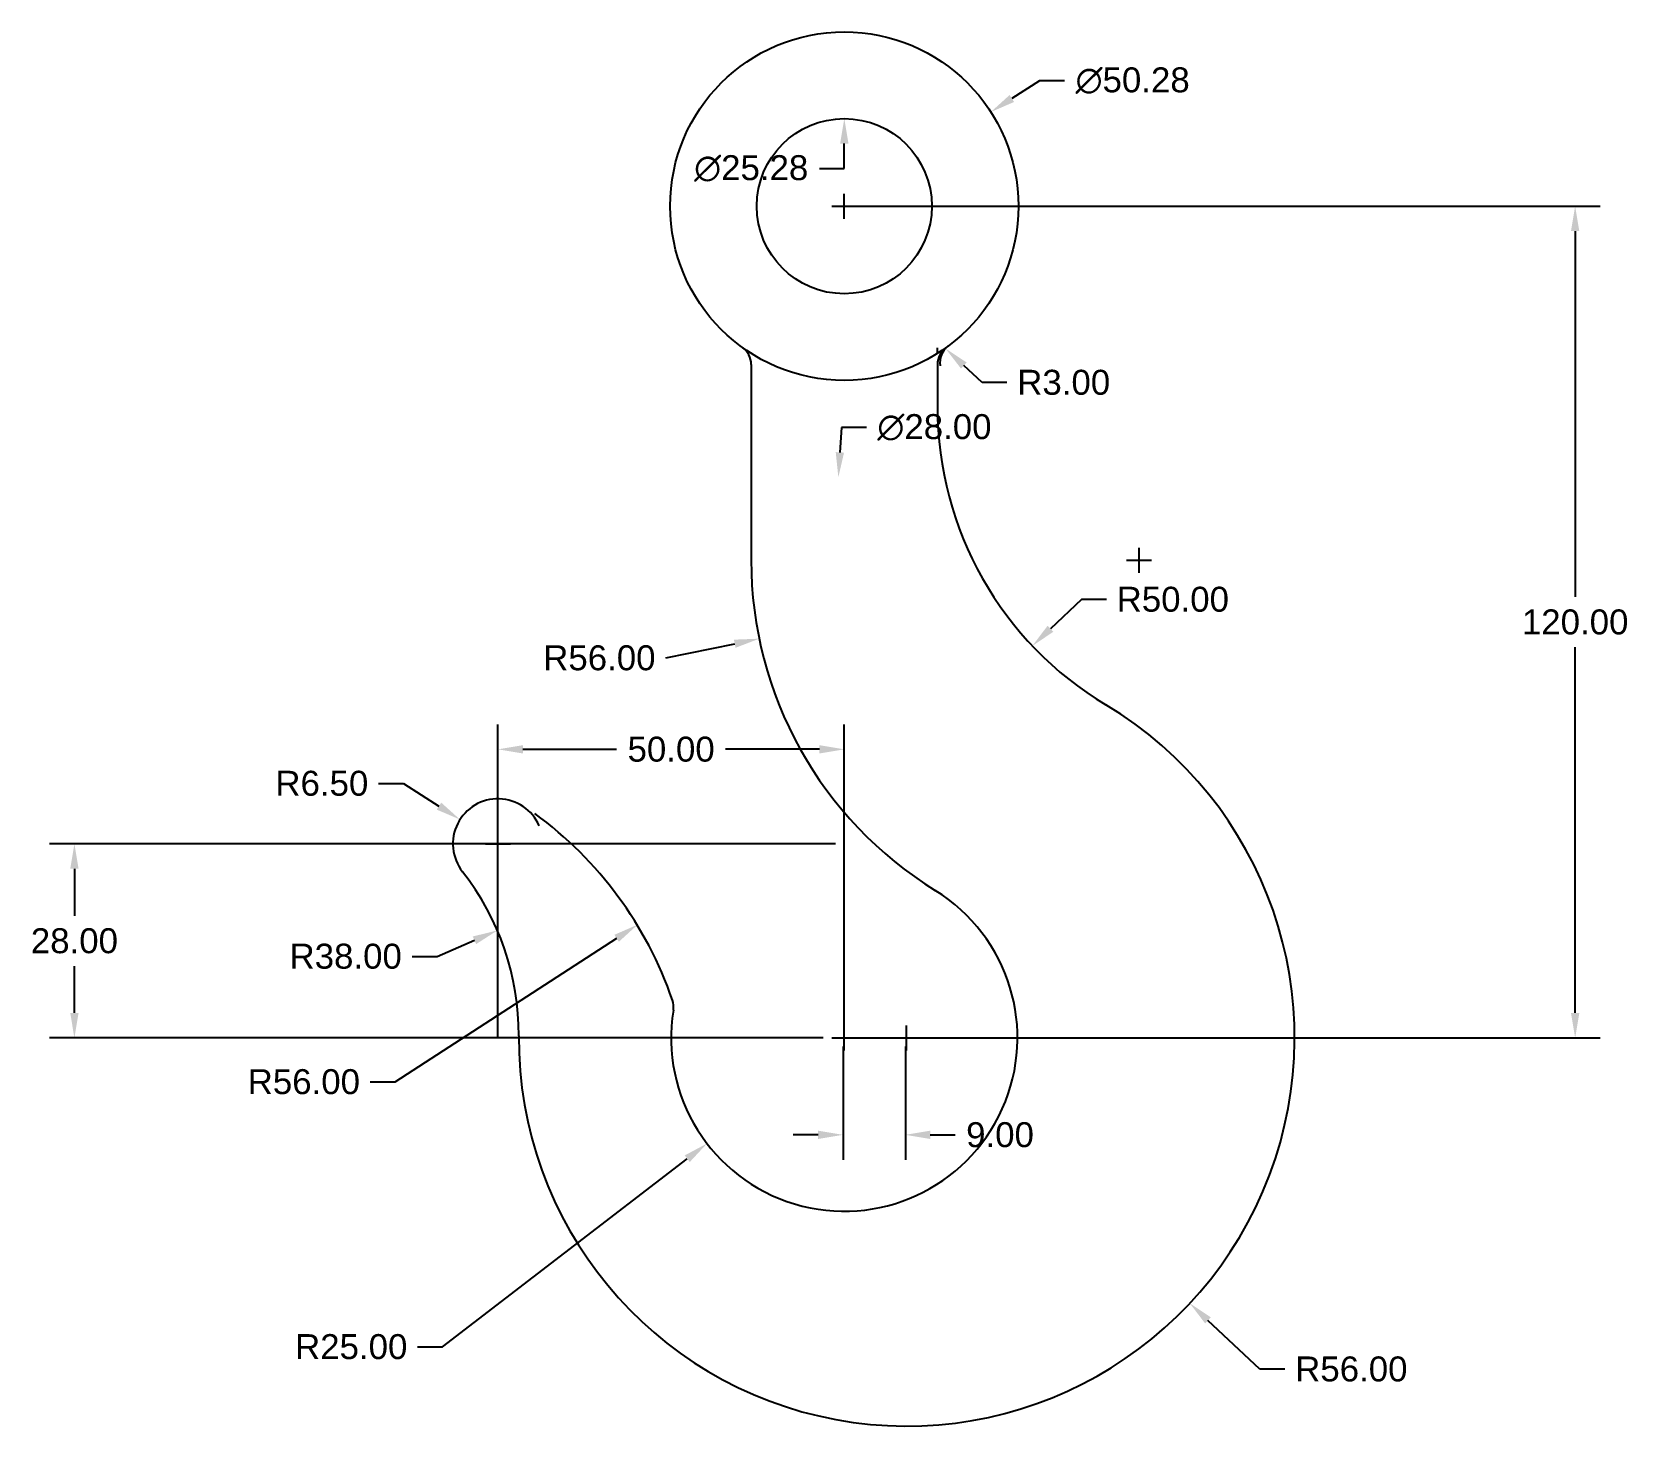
# Model space of a CAD drawing. Header units: millimetres. Extents: x 17 to 94363, y 5 to 2284.
# Drawn here: x 94132.5 to 94362.8, y 1251.2 to 1452.4 of the extents above; entities outside this region: 4.
import ezdxf

# ---------------------------------------------------------------- set-up
doc = ezdxf.new("R2010")
doc.units = ezdxf.units.MM
doc.header["$MEASUREMENT"] = 0
doc.styles.get("Standard").update_dxf_attribs({"font": 'arial.ttf'})
doc.dimstyles.get("Standard").update_dxf_attribs({"dimscale": 20, "dimtxt": 0.18, "dimasz": 0.18, "dimexe": 0.18, "dimexo": 0.0625, "dimgap": 0.09, "dimtad": 0, "dimtih": 1, "dimtoh": 1, "dimzin": 0, "dimdsep": 46, "dimtxsty": 'Standard', "dimcen": 0.09, "dimadec": 0, "dimazin": 0, "dimtfac": 1, "dimtofl": 0, "dimtmove": 0, "dimatfit": 3, "dimfxl": 1, "dimtolj": 1, "dimtzin": 0, "dimarcsym": 0})

# ---------------------------------------------------------------- blocks, each defined once
blk = doc.blocks.new('*D2')
at = {"color": 0, "lineweight": -2, "transparency": 16777216}
for p, q in [((94249.82, 1432.68), (94249.82, 1436.28)), ((94246.22, 1432.68), (94249.82, 1432.68))]:
    blk.add_line(p, q, dxfattribs=at)
at = {"color": 0, "transparency": 16777216}
blk.add_solid([(94249.22, 1436.28), (94250.42, 1436.28), (94249.82, 1439.88)], dxfattribs=at)
at = {"layer": 'Defpoints', "color": 0, "transparency": 16777216}
for p in [(94249.82, 1439.88), (94249.82, 1414.6)]:
    blk.add_point(p, dxfattribs=at)
at = {"color": 0, "transparency": 16777216, "insert": (94236.38, 1432.68), "char_height": 3.6, "attachment_point": 5}
blk.add_mtext('\\A1;∅25.28', dxfattribs=at)
blk = doc.blocks.new('*D3')
at = {"color": 0, "lineweight": -2, "transparency": 16777216}
for p, q in [((94278.01, 1445.35), (94274, 1442.77)), ((94281.61, 1445.35), (94278.01, 1445.35)), ((94249.82, 1425.44), (94249.82, 1429.04)), ((94248.02, 1427.24), (94251.62, 1427.24))]:
    blk.add_line(p, q, dxfattribs=at)
at = {"color": 0, "transparency": 16777216}
blk.add_solid([(94273.68, 1443.28), (94274.32, 1442.27), (94270.97, 1440.83)], dxfattribs=at)
at = {"layer": 'Defpoints', "color": 0, "transparency": 16777216}
for p in [(94270.97, 1440.83), (94228.67, 1413.66)]:
    blk.add_point(p, dxfattribs=at)
at = {"color": 0, "transparency": 16777216, "insert": (94291.44, 1445.35), "char_height": 3.6, "attachment_point": 5}
blk.add_mtext('\\A1;∅50.28', dxfattribs=at)
blk = doc.blocks.new('*D4')
at = {"color": 0, "lineweight": -2, "transparency": 16777216}
for p, q in [((94249.4, 1395.32), (94249.18, 1391.72)), ((94253, 1395.32), (94249.4, 1395.32))]:
    blk.add_line(p, q, dxfattribs=at)
at = {"color": 0, "transparency": 16777216}
blk.add_solid([(94248.58, 1391.76), (94249.78, 1391.69), (94248.96, 1388.13)], dxfattribs=at)
at = {"layer": 'Defpoints', "color": 0, "transparency": 16777216}
for p in [(94250.68, 1416.08), (94248.96, 1388.13)]:
    blk.add_point(p, dxfattribs=at)
at = {"color": 0, "transparency": 16777216, "insert": (94262.83, 1395.32), "char_height": 3.6, "attachment_point": 5}
blk.add_mtext('\\A1;∅28.00', dxfattribs=at)
blk = doc.blocks.new('*D5')
at = {"color": 0, "lineweight": -2, "transparency": 16777216}
for p, q in [((94269.7, 1401.81), (94267.06, 1404.26)), ((94273.3, 1401.81), (94269.7, 1401.81))]:
    blk.add_line(p, q, dxfattribs=at)
at = {"color": 0, "transparency": 16777216}
blk.add_solid([(94267.47, 1404.7), (94266.66, 1403.82), (94264.42, 1406.71)], dxfattribs=at)
at = {"layer": 'Defpoints', "color": 0, "transparency": 16777216}
for p in [(94264.42, 1406.71), (94266.62, 1404.67)]:
    blk.add_point(p, dxfattribs=at)
at = {"color": 0, "transparency": 16777216, "insert": (94281.49, 1401.81), "char_height": 3.6, "attachment_point": 5}
blk.add_mtext('\\A1;R3.00', dxfattribs=at)
blk = doc.blocks.new('*D6')
at = {"color": 0, "lineweight": -2, "transparency": 16777216}
for p, q in [((94292.37, 1374.36), (94292.37, 1377.96)), ((94290.57, 1376.16), (94294.17, 1376.16)), ((94224.05, 1362.06), (94234, 1364.12))]:
    blk.add_line(p, q, dxfattribs=at)
at = {"color": 0, "transparency": 16777216}
blk.add_solid([(94233.88, 1364.7), (94234.12, 1363.53), (94237.53, 1364.84)], dxfattribs=at)
at = {"layer": 'Defpoints', "color": 0, "transparency": 16777216}
for p in [(94292.37, 1376.16), (94237.53, 1364.84)]:
    blk.add_point(p, dxfattribs=at)
at = {"color": 0, "transparency": 16777216, "insert": (94214.46, 1362.06), "char_height": 3.6, "attachment_point": 5}
blk.add_mtext('\\A1;R56.00', dxfattribs=at)
blk = doc.blocks.new('*D7')
at = {"color": 0, "lineweight": -2, "transparency": 16777216}
for p, q in [((94284.05, 1370.51), (94279.58, 1366.28)), ((94287.65, 1370.51), (94284.05, 1370.51))]:
    blk.add_line(p, q, dxfattribs=at)
at = {"color": 0, "transparency": 16777216}
blk.add_solid([(94279.17, 1366.72), (94279.99, 1365.84), (94276.97, 1363.8)], dxfattribs=at)
at = {"layer": 'Defpoints', "color": 0, "transparency": 16777216}
for p in [(94313.26, 1398.19), (94276.97, 1363.8)]:
    blk.add_point(p, dxfattribs=at)
at = {"color": 0, "transparency": 16777216, "insert": (94297.24, 1370.51), "char_height": 3.6, "attachment_point": 5}
blk.add_mtext('\\A1;R50.00', dxfattribs=at)
blk = doc.blocks.new('*D8')
at = {"color": 0, "lineweight": -2, "transparency": 16777216}
for p, q in [((94182.6, 1343.96), (94186.2, 1343.96)), ((94186.2, 1343.96), (94191.31, 1340.68)), ((94199.82, 1333.44), (94199.82, 1337.04)), ((94198.02, 1335.24), (94201.62, 1335.24))]:
    blk.add_line(p, q, dxfattribs=at)
at = {"color": 0, "transparency": 16777216}
blk.add_solid([(94191.63, 1341.19), (94190.99, 1340.18), (94194.34, 1338.75)], dxfattribs=at)
at = {"layer": 'Defpoints', "color": 0, "transparency": 16777216}
for p in [(94194.34, 1338.75), (94199.82, 1335.24)]:
    blk.add_point(p, dxfattribs=at)
at = {"color": 0, "transparency": 16777216, "insert": (94174.4, 1343.96), "char_height": 3.6, "attachment_point": 5}
blk.add_mtext('\\A1;R6.50', dxfattribs=at)
blk = doc.blocks.new('*D9')
at = {"color": 0, "lineweight": -2, "transparency": 16777216}
for p, q in [((94191.03, 1319.01), (94196.43, 1321.33)), ((94187.43, 1319.01), (94191.03, 1319.01))]:
    blk.add_line(p, q, dxfattribs=at)
at = {"color": 0, "transparency": 16777216}
blk.add_solid([(94196.19, 1321.88), (94196.67, 1320.78), (94199.74, 1322.75)], dxfattribs=at)
at = {"layer": 'Defpoints', "color": 0, "transparency": 16777216}
for p in [(94199.74, 1322.75), (94164.82, 1307.76)]:
    blk.add_point(p, dxfattribs=at)
at = {"color": 0, "transparency": 16777216, "insert": (94177.84, 1319.01), "char_height": 3.6, "attachment_point": 5}
blk.add_mtext('\\A1;R38.00', dxfattribs=at)
blk = doc.blocks.new('*D10')
at = {"color": 0, "lineweight": -2, "transparency": 16777216}
for p, q in [((94184.99, 1300.91), (94216.96, 1321.62)), ((94181.39, 1300.91), (94184.99, 1300.91))]:
    blk.add_line(p, q, dxfattribs=at)
at = {"color": 0, "transparency": 16777216}
blk.add_solid([(94216.63, 1322.12), (94217.28, 1321.12), (94219.98, 1323.58)], dxfattribs=at)
at = {"layer": 'Defpoints', "color": 0, "transparency": 16777216}
for p in [(94219.98, 1323.58), (94172.98, 1293.13)]:
    blk.add_point(p, dxfattribs=at)
at = {"color": 0, "transparency": 16777216, "insert": (94171.8, 1300.91), "char_height": 3.6, "attachment_point": 5}
blk.add_mtext('\\A1;R56.00', dxfattribs=at)
blk = doc.blocks.new('*D11')
at = {"color": 0, "lineweight": -2, "transparency": 16777216}
for p, q in [((94249.82, 1305.44), (94249.82, 1309.04)), ((94248.02, 1307.24), (94251.62, 1307.24)), ((94191.83, 1262.68), (94227.14, 1289.82)), ((94188.23, 1262.68), (94191.83, 1262.68))]:
    blk.add_line(p, q, dxfattribs=at)
at = {"color": 0, "transparency": 16777216}
blk.add_solid([(94226.78, 1290.29), (94227.51, 1289.34), (94230, 1292.01)], dxfattribs=at)
at = {"layer": 'Defpoints', "color": 0, "transparency": 16777216}
for p in [(94249.82, 1307.24), (94230, 1292.01)]:
    blk.add_point(p, dxfattribs=at)
at = {"color": 0, "transparency": 16777216, "insert": (94178.64, 1262.68), "char_height": 3.6, "attachment_point": 5}
blk.add_mtext('\\A1;R25.00', dxfattribs=at)
blk = doc.blocks.new('*D12')
at = {"color": 0, "lineweight": -2, "transparency": 16777216}
for p, q in [((94258.82, 1305.44), (94258.82, 1309.04)), ((94257.02, 1307.24), (94260.62, 1307.24)), ((94309.82, 1259.46), (94302.31, 1266.49)), ((94313.42, 1259.46), (94309.82, 1259.46))]:
    blk.add_line(p, q, dxfattribs=at)
at = {"color": 0, "transparency": 16777216}
blk.add_solid([(94302.72, 1266.93), (94301.9, 1266.06), (94299.69, 1268.96)], dxfattribs=at)
at = {"layer": 'Defpoints', "color": 0, "transparency": 16777216}
for p in [(94258.82, 1307.24), (94299.69, 1268.96)]:
    blk.add_point(p, dxfattribs=at)
at = {"color": 0, "transparency": 16777216, "insert": (94323.01, 1259.46), "char_height": 3.6, "attachment_point": 5}
blk.add_mtext('\\A1;R56.00', dxfattribs=at)
blk = doc.blocks.new('*D13')
at = {"color": 0, "lineweight": -2, "transparency": 16777216}
for p, q in [((94251.07, 1427.24), (94358.92, 1427.24)), ((94355.32, 1423.64), (94355.32, 1370.88)), ((94355.32, 1310.84), (94355.32, 1363.6)), ((94251.07, 1307.24), (94358.92, 1307.24))]:
    blk.add_line(p, q, dxfattribs=at)
at = {"color": 0, "transparency": 16777216}
for points in [[(94354.72, 1423.64), (94355.92, 1423.64), (94355.32, 1427.24)], [(94354.72, 1310.84), (94355.92, 1310.84), (94355.32, 1307.24)]]:
    blk.add_solid(points, dxfattribs=at)
at = {"layer": 'Defpoints', "color": 0, "transparency": 16777216}
for p in [(94249.82, 1427.24), (94249.82, 1307.24), (94355.32, 1307.24)]:
    blk.add_point(p, dxfattribs=at)
at = {"color": 0, "transparency": 16777216, "insert": (94355.32, 1367.24), "char_height": 3.6, "attachment_point": 5}
blk.add_mtext('\\A1;120.00', dxfattribs=at)
blk = doc.blocks.new('*D14')
at = {"color": 0, "lineweight": -2, "transparency": 16777216}
for p, q in [((94199.82, 1308.49), (94199.82, 1352.48)), ((94249.82, 1308.49), (94249.82, 1352.48)), ((94203.42, 1348.88), (94216.95, 1348.88)), ((94246.22, 1348.88), (94232.69, 1348.88))]:
    blk.add_line(p, q, dxfattribs=at)
at = {"color": 0, "transparency": 16777216}
for points in [[(94203.42, 1349.48), (94203.42, 1348.28), (94199.82, 1348.88)], [(94246.22, 1349.48), (94246.22, 1348.28), (94249.82, 1348.88)]]:
    blk.add_solid(points, dxfattribs=at)
at = {"layer": 'Defpoints', "color": 0, "transparency": 16777216}
for p in [(94249.82, 1348.88), (94199.82, 1307.24), (94249.82, 1307.24)]:
    blk.add_point(p, dxfattribs=at)
at = {"color": 0, "transparency": 16777216, "insert": (94224.82, 1348.88), "char_height": 3.6, "attachment_point": 5}
blk.add_mtext('\\A1;50.00', dxfattribs=at)
blk = doc.blocks.new('*D15')
at = {"color": 0, "lineweight": -2, "transparency": 16777216}
for p, q in [((94248.57, 1335.24), (94135.08, 1335.24)), ((94138.68, 1331.64), (94138.68, 1324.88)), ((94138.68, 1310.84), (94138.68, 1317.6)), ((94246.77, 1307.24), (94135.08, 1307.24))]:
    blk.add_line(p, q, dxfattribs=at)
at = {"color": 0, "transparency": 16777216}
for points in [[(94138.08, 1331.64), (94139.28, 1331.64), (94138.68, 1335.24)], [(94138.08, 1310.84), (94139.28, 1310.84), (94138.68, 1307.24)]]:
    blk.add_solid(points, dxfattribs=at)
at = {"layer": 'Defpoints', "color": 0, "transparency": 16777216}
for p in [(94138.68, 1335.24), (94249.82, 1335.24), (94248.02, 1307.24)]:
    blk.add_point(p, dxfattribs=at)
at = {"color": 0, "transparency": 16777216, "insert": (94138.68, 1321.24), "char_height": 3.6, "attachment_point": 5}
blk.add_mtext('\\A1;28.00', dxfattribs=at)
blk = doc.blocks.new('*D16')
at = {"color": 0, "lineweight": -2, "transparency": 16777216}
for p, q in [((94249.63, 1305.99), (94249.63, 1289.66)), ((94258.63, 1305.99), (94258.63, 1289.66)), ((94246.03, 1293.26), (94242.43, 1293.26)), ((94262.23, 1293.26), (94265.83, 1293.26))]:
    blk.add_line(p, q, dxfattribs=at)
at = {"color": 0, "transparency": 16777216}
for points in [[(94246.03, 1293.86), (94246.03, 1292.66), (94249.63, 1293.26)], [(94262.23, 1293.86), (94262.23, 1292.66), (94258.63, 1293.26)]]:
    blk.add_solid(points, dxfattribs=at)
at = {"layer": 'Defpoints', "color": 0, "transparency": 16777216}
for p in [(94249.63, 1307.24), (94258.63, 1307.24), (94258.63, 1293.26)]:
    blk.add_point(p, dxfattribs=at)
at = {"color": 0, "transparency": 16777216, "insert": (94272.3, 1293.26), "char_height": 3.6, "attachment_point": 5}
blk.add_mtext('\\A1;9.00', dxfattribs=at)

msp = doc.modelspace()

# ---------------------------------------------------------------- linework, layer by layer
for p, q in [((90632.324, 2259.306), (90632.324, 2139.306)), ((94263.265, 1406.001), (94263.265, 1406.788)), ((94236.372, 1404.409), (94236.372, 1376.164)), ((94263.265, 1404.409), (94263.265, 1398.191)), ((94199.819, 1307.243), (94199.819, 1335.243)), ((94249.819, 1307.243), (94258.819, 1307.243))]:
    msp.add_line(p, q)
for centre, radius in [((90632.324, 2259.306), 25), ((90632.324, 2259.306), 12.5), ((94249.819, 1427.243), 25.14), ((94249.819, 1427.243), 12.64), ((29.983, 17.565), 12.5)]:
    msp.add_circle(centre, radius)
for centre, radius, start, end in [((94266.623, 1404.671), 3, 126.66858, 188.69107), ((94233.372, 1404.409), 3, 0, 54.23604), ((94266.265, 1404.409), 3, 125.76396, 180), ((94313.265, 1398.191), 50, 180, 239.09309), ((94292.372, 1376.164), 56, 180, 238.30794), ((94258.819, 1307.243), 56, 179.68525, 59.09309), ((94199.819, 1335.243), 6.5, 23.44139, 218.14177), ((94172.09, 1294.408), 56, 19.07501, 53.80115), ((94164.82, 1307.759), 38, 359.68525, 38.14177), ((94249.819, 1307.243), 25, 170.77993, 58.30794), ((94222.18, 1311.729), 3, 350.77993, 19.07501)]:
    msp.add_arc(centre, radius, start, end)

# ---------------------------------------------------------------- dimensions: what is measured, and where the dimension line sits
for p1, p2, picture, middle in [((94228.666, 1413.656), (94270.971, 1440.829), '*D3', (94291.442, 1445.348)), ((94249.819, 1414.603), (94249.819, 1439.883), '*D2', (94236.382, 1432.683)), ((94250.679, 1416.076), (94248.958, 1388.129), '*D4', (94262.827, 1395.315))]:
    dim = msp.add_diameter_dim_2p(p1=p1, p2=p2, dimstyle='Standard')
    dim.commit()
    dim.dimension.update_dxf_attribs({"geometry": picture, "text_midpoint": middle, "dimtype": 163})
for base, p1, p2, picture, middle in [((94355.321, 1307.243), (94249.819, 1427.243), (94249.819, 1307.243), '*D13', (94355.321, 1367.243)), ((94138.679, 1335.243), (94248.019, 1307.243), (94249.819, 1335.243), '*D15', (94138.679, 1321.243))]:
    dim = msp.add_linear_dim(base=base, p1=p1, p2=p2, angle=90, dimstyle='Standard')
    dim.commit()
    dim.dimension.update_dxf_attribs({"geometry": picture, "text_midpoint": middle})
for center, mpoint, picture, middle in [((94266.623, 1404.671), (94264.424, 1406.712), '*D5', (94281.494, 1401.815)), ((94313.265, 1398.191), (94276.966, 1363.805), '*D7', (94297.237, 1370.512)), ((94292.372, 1376.164), (94237.528, 1364.845), '*D6', (94224.047, 1362.062)), ((94199.819, 1335.243), (94194.343, 1338.745), '*D8', (94174.403, 1343.957)), ((94172.981, 1293.126), (94219.978, 1323.577), '*D10', (94171.797, 1300.905)), ((94164.82, 1307.759), (94199.738, 1322.751), '*D9', (94177.837, 1319.011)), ((94249.819, 1307.243), (94229.996, 1292.009), '*D11', (94178.642, 1262.682)), ((94258.819, 1307.243), (94299.686, 1268.956), '*D12', (94323.008, 1259.463))]:
    dim = msp.add_radius_dim(center=center, mpoint=mpoint, dimstyle='Standard')
    dim.commit()
    dim.dimension.update_dxf_attribs({"geometry": picture, "text_midpoint": middle, "dimtype": 164})
for base, p1, p2, picture, middle in [((94249.819, 1348.883), (94199.819, 1307.243), (94249.819, 1307.243), '*D14', (94224.819, 1348.883)), ((94258.629, 1293.261), (94249.629, 1307.243), (94258.629, 1307.243), '*D16', (94272.299, 1293.261))]:
    dim = msp.add_linear_dim(base=base, p1=p1, p2=p2, dimstyle='Standard')
    dim.commit()
    dim.dimension.update_dxf_attribs({"geometry": picture, "text_midpoint": middle})

doc.saveas('drawing.dxf')
